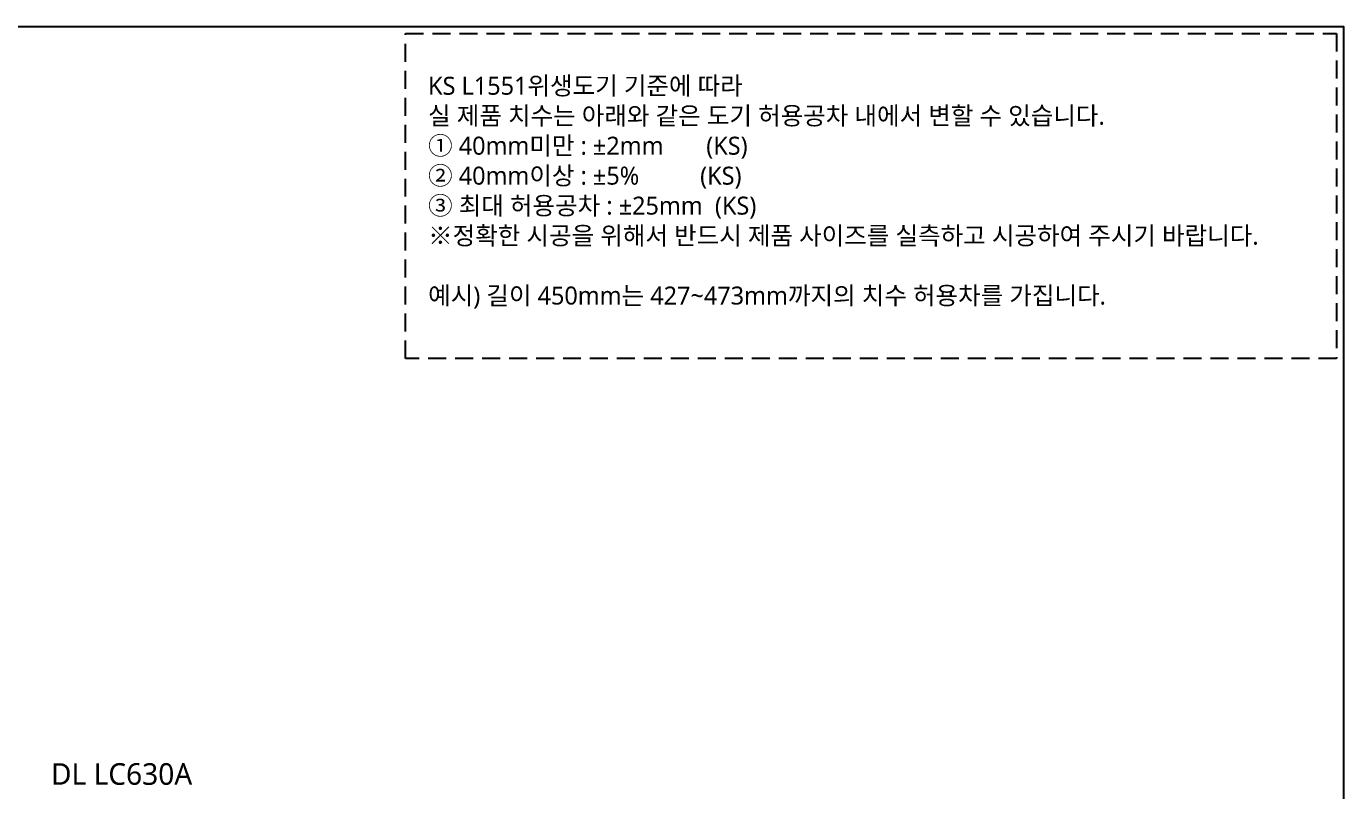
# Model space of a CAD drawing. Header units: inches. Extents: x 2057 to 5453, y -13320 to -11082.
# Drawn here: x 3622 to 5453, y -12145 to -11082 of the extents above; entities that cross this region are included whole.
import ezdxf

# ---------------------------------------------------------------- set-up
doc = ezdxf.new("R2010")
doc.units = ezdxf.units.IN
doc.header["$LTSCALE"] = 50
doc.header["$MEASUREMENT"] = 0
doc.linetypes.add('DASHED', pattern=[0.75, 0.5, -0.25])
for name, color, linetype in [('2', 2, 'Continuous'), ('3', 3, 'Continuous'), ('SA-DOOR', 4, 'Continuous')]:
    doc.layers.add(name, color=color, linetype=linetype)
doc.styles.add('ROMANS', font='romans', dxfattribs={"height": 10.144927})
doc.styles.get("Standard").update_dxf_attribs({"font": 'NanumGothic.ttf'})

msp = doc.modelspace()

# ---------------------------------------------------------------- linework, layer by layer
at = {"layer": '3', "linetype": 'DASHED'}
msp.add_lwpolyline([(4149.2, -11092.3), (5443.1, -11092.3), (5443.1, -11544.1), (4149.2, -11544.1)], close=True, dxfattribs=at)
at = {"layer": 'SA-DOOR', "color": 7}
msp.add_lwpolyline([(2057.4, -11082.3), (5453.1, -11082.3), (5453.1, -13319.7), (2057.4, -13319.7)], close=True, dxfattribs=at)

# ---------------------------------------------------------------- texts
at = {"color": 2, "insert": (3656.5, -12106.9, 0.1), "char_height": 30, "attachment_point": 1}
msp.add_mtext_dynamic_manual_height_columns('DL LC630A', width=267.55, gutter_width=10, heights=[0], dxfattribs=at)
at = {"layer": '2', "color": 7, "insert": (4180.6, -11313.5), "char_height": 25, "attachment_point": 4, "style": 'ROMANS'}
msp.add_mtext('{\\fNanumGothic|b0|i0|c0|p50;KS L1551\\fNanumGothic|b0|i0|c129|p50;위생도기 기준에 따라 \\P실 제품 치수는 아래와 같은 도기 허용공차 내에서 변할 수 있습니다. \\fNanumGothic|b0|i0|c0|p50;\\P\\fNanumGothic|b0|i0|c129|p50;① \\fNanumGothic|b0|i0|c0|p50;40mm\\fNanumGothic|b0|i0|c129|p50;미만 : ±2mm       (KS)\\fNanumGothic|b0|i0|c0|p50; \\P\\fNanumGothic|b0|i0|c129|p50;② \\fNanumGothic|b0|i0|c0|p50;40mm\\fNanumGothic|b0|i0|c129|p50;이상 : ±5%          (KS)\\fNanumGothic|b0|i0|c0|p50;\\P\\fNanumGothic|b0|i0|c129|p50;③ 최대 허용공차 : ±25mm  (KS)\\fNanumGothic|b0|i0|c0|p50;\\P※\\fNanumGothic|b0|i0|c129|p50;정확한 시공을 위해서 반드시 제품 사이즈를 실측하고 시공하여 주시기 바랍니다\\fNanumGothic|b0|i0|c0|p50;.\\P\\P\\fNanumGothic|b0|i0|c129|p50;예시\\fNanumGothic|b0|i0|c0|p50;) \\fNanumGothic|b0|i0|c129|p50;길이 450\\fNanumGothic|b0|i0|c0|p50;mm\\fNanumGothic|b0|i0|c129|p50;는 427\\fNanumGothic|b0|i0|c0|p50;~\\fNanumGothic|b0|i0|c129|p50;473\\fNanumGothic|b0|i0|c0|p50;mm\\fNanumGothic|b0|i0|c129|p50;까지의 치수 허용차를 가집니다\\fNanumGothic|b0|i0|c0|p50;.}', dxfattribs=at)

doc.saveas('drawing.dxf')
